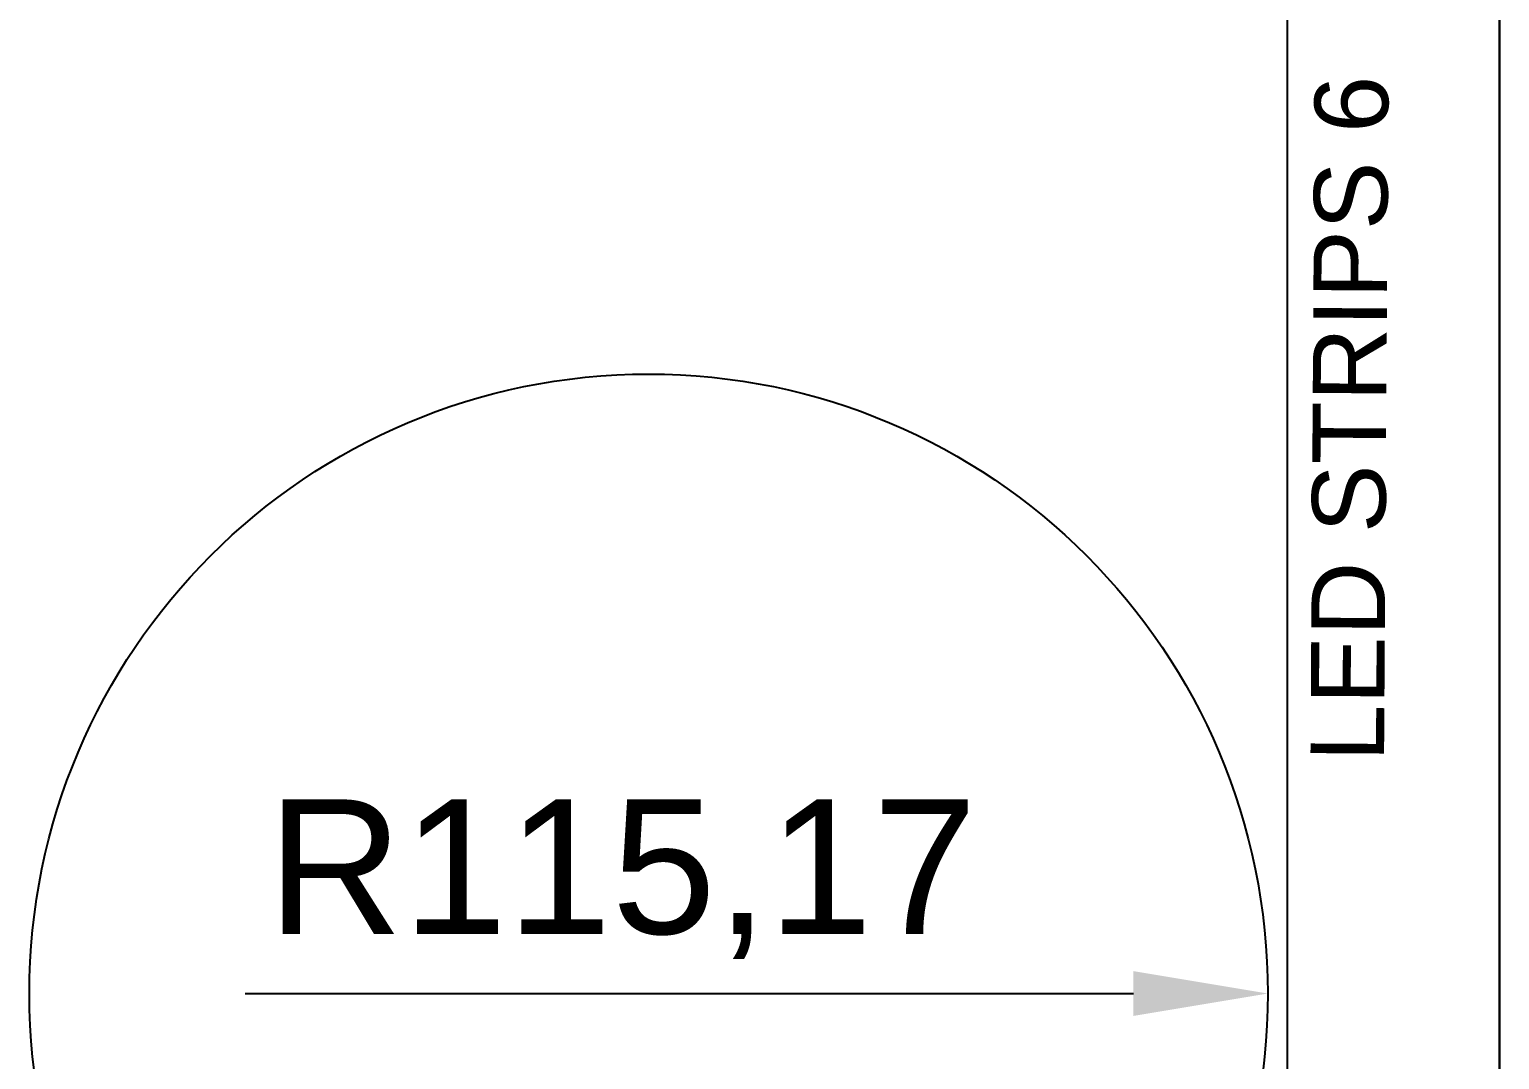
# Model space of a CAD drawing. Header units: inches. Extents: x -28 to 837, y -22 to 590.
# Drawn here: x 613.3 to 708.1, y 359.3 to 425.7 of the extents above; entities that cross this region are included whole.
import ezdxf

# ---------------------------------------------------------------- set-up
doc = ezdxf.new("R2010")
doc.units = ezdxf.units.IN
doc.header["$MEASUREMENT"] = 0
doc.layers.add('0 @ 10', color=7, linetype='Continuous')
doc.styles.get("Standard").update_dxf_attribs({"font": 'arial.ttf'})
doc.dimstyles.new('Annotative', dxfattribs={"dimscale": 0, "dimtxt": 0.18, "dimasz": 0.18, "dimexe": 0.18, "dimexo": 0.0625, "dimgap": 0.09, "dimtad": 0, "dimtih": 1, "dimtoh": 1, "dimdec": 4, "dimzin": 0, "dimdsep": 46, "dimtxsty": 'Standard', "dimcen": 0.09, "dimadec": 0, "dimazin": 0, "dimtfac": 1, "dimtdec": 4, "dimtofl": 0, "dimtmove": 0, "dimatfit": 3, "dimfxl": 1, "dimtolj": 1, "dimtzin": 0, "dimarcsym": 0})

# ---------------------------------------------------------------- blocks, each defined once
blk = doc.blocks.new('*D22')
at = {"color": 0, "lineweight": -2}
blk.add_line((2815.8, 501.44), (2981.02, 501.44), dxfattribs=at)
at = {"color": 0}
blk.add_solid([(2981.02, 505.61), (2981.02, 497.27), (3006.02, 501.44)], dxfattribs=at)
at = {"layer": 'Defpoints', "color": 0}
for p in [(2890.84, 501.44), (3006.02, 501.44)]:
    blk.add_point(p, dxfattribs=at)
at = {"color": 0, "insert": (2885.91, 522.71), "char_height": 25, "attachment_point": 5}
blk.add_mtext('R115,17', dxfattribs=at)
blk = doc.blocks.new('Garden')
blk.add_line((2812.82004, 473.36411), (2812.82004, -26.32498))
blk.add_circle((2654.52339, 150.66821), 115.17423)
at = {"layer": '0 @ 10'}
dim = blk.add_radius_dim(center=(2654.52339, 150.66821), mpoint=(2769.69762, 150.66821), dimstyle='Annotative', override={"dimscale": 10, "dimtix": 0, "dimtofl": 0, "dimtmove": 0, "dimatfit": 3}, dxfattribs=at)
dim.commit()
dim.dimension.update_dxf_attribs({"geometry": '*D22', "text_midpoint": (2649.59189, 150.66821), "dimtype": 132, "insert": (-236.31763, -350.77107)})

msp = doc.modelspace()

# ---------------------------------------------------------------- linework, layer by layer
at = {"color": 5}
msp.add_lwpolyline([(708.057, 466.826), (694.359, 466.826), (694.359, 326.284), (708.057, 326.284)], close=True, dxfattribs=at)

# ---------------------------------------------------------------- block references
at = {"xscale": 0.3465639121819872, "yscale": 0.3465639121819872, "zscale": 0.6931278243639744}
msp.add_blockref('Garden', (-266.765, 311.36), dxfattribs=at)

# ---------------------------------------------------------------- texts
at = {"color": 5}
msp.add_text('LED STRIPS 6', height=4.74549, rotation=89.63788, dxfattribs=at).set_placement((700.608, 378.497))

doc.saveas('drawing.dxf')
